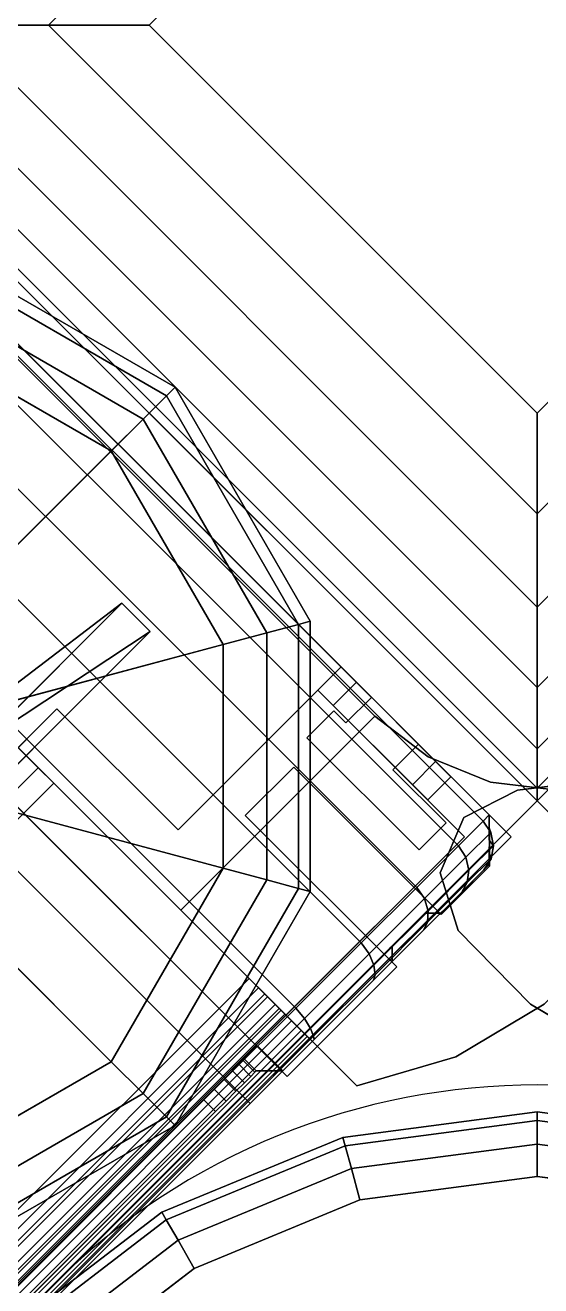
# Model space of a CAD drawing. Extents: x -170 to 1783, y -20 to 1205.
# Drawn here: x 205.506 to 206.445, y 372.356 to 374.654 of the extents above; entities that cross this region are included whole.
import ezdxf

# ---------------------------------------------------------------- set-up
doc = ezdxf.new("R2010")
doc.units = 0
doc.header["$LTSCALE"] = 96
doc.header["$MEASUREMENT"] = 0
for name, color, linetype in [('A-FURN-3-PANEL-GLIDE', 7, 'Continuous'), ('A-FURN-3-PANEL-GLIDE-HOUSING', 7, 'Continuous'), ('A-FURN-3-PANEL-RACE', 7, 'Continuous'), ('A-FURN-3-PANEL-SIDE1', 7, 'Continuous'), ('A-FURN-3-PANEL-TOPCAP', 7, 'Continuous'), ('A-FURN-3-PANEL-TRIM', 7, 'Continuous'), ('A-FURN-3-WKSF-TOP', 7, 'Continuous'), ('A-FURN-3-WKSF-TRIM', 7, 'Continuous'), ('A-FURN-P-PNLS', 7, 'Continuous'), ('A-FURN-P-PNLS-POWR', 7, 'Continuous'), ('A-FURN-P-WKSF', 7, 'Continuous'), ('MAIN_PANEL', 7, 'Continuous'), ('MAIN_PANEL_COMP', 7, 'Continuous'), ('MAIN_WKSURF', 7, 'Continuous'), ('SM', 7, 'Continuous')]:
    doc.layers.add(name, color=color, linetype=linetype)

# ---------------------------------------------------------------- blocks, each defined once
blk = doc.blocks.new('EC-EFN-456')
at = {"layer": 'A-FURN-3-PANEL-TRIM', "color": 60, "linetype": 'Continuous'}
for points, invisible_edges in [([(47.5649, 2.2249, 3.5747), (47.4, 2.1348, 3.5747), (47.935, 2.269, 3.5747), (47.7471, 2.2706, 3.5747)], 2), ([(47.5649, 2.2249, 4.2397), (47.7471, 2.2706, 4.2397), (47.935, 2.269, 4.2397), (47.4, 2.1348, 4.2397)], 4), ([(47.5649, 2.2249, 3.8013), (47.7471, 2.2706, 3.8013), (47.935, 2.269, 3.8013), (47.4, 2.1348, 3.8013)], 4), ([(47.5649, 2.2249, 4.013), (47.4, 2.1348, 4.013), (47.935, 2.269, 4.013), (47.7471, 2.2706, 4.013)], 2), ([(47.935, 2.269, 3.5747), (47.4, 2.1348, 3.5747), (48.0735, 2.1159, 3.5747), (48.0322, 2.2178, 3.5747)], 3), ([(47.935, 2.269, 4.2397), (48.0322, 2.2178, 4.2397), (48.0735, 2.1159, 4.2397), (47.4, 2.1348, 4.2397)], 12), ([(47.935, 2.269, 3.8013), (48.0322, 2.2178, 3.8013), (48.0735, 2.1159, 3.8013), (47.4, 2.1348, 3.8013)], 12), ([(47.935, 2.269, 4.013), (47.4, 2.1348, 4.013), (48.0735, 2.1159, 4.013), (48.0322, 2.2178, 4.013)], 3), ([(48.0735, 2.1159, 3.5747), (47.4, 2.1348, 3.5747), (47.9639, 1.9153, 3.5747), (48.0395, 2.0114, 3.5747)], 3), ([(48.0735, 2.1159, 4.2397), (48.0395, 2.0114, 4.2397), (47.9639, 1.9153, 4.2397), (47.4, 2.1348, 4.2397)], 12), ([(48.0735, 2.1159, 3.8013), (48.0395, 2.0114, 3.8013), (47.9639, 1.9153, 3.8013), (47.4, 2.1348, 3.8013)], 12), ([(48.0735, 2.1159, 4.013), (47.4, 2.1348, 4.013), (47.9639, 1.9153, 4.013), (48.0395, 2.0114, 4.013)], 3)]:
    blk.add_3dface(points, dxfattribs=dict(at, invisible_edges=invisible_edges))
for points in [[(47.5649, 2.2249, 4.013), (47.7471, 2.2706, 4.013), (47.7471, 2.2706, 4.2397), (47.5649, 2.2249, 4.2397)], [(47.5649, 2.2249, 3.5747), (47.7471, 2.2706, 3.5747), (47.7471, 2.2706, 3.8013), (47.5649, 2.2249, 3.8013)], [(47.7471, 2.2706, 4.013), (47.935, 2.269, 4.013), (47.935, 2.269, 4.2397), (47.7471, 2.2706, 4.2397)], [(47.7471, 2.2706, 3.5747), (47.935, 2.269, 3.5747), (47.935, 2.269, 3.8013), (47.7471, 2.2706, 3.8013)], [(47.935, 2.269, 4.013), (48.0322, 2.2178, 4.013), (48.0322, 2.2178, 4.2397), (47.935, 2.269, 4.2397)], [(47.935, 2.269, 3.5747), (48.0322, 2.2178, 3.5747), (48.0322, 2.2178, 3.8013), (47.935, 2.269, 3.8013)], [(48.0322, 2.2178, 4.013), (48.0735, 2.1159, 4.013), (48.0735, 2.1159, 4.2397), (48.0322, 2.2178, 4.2397)], [(48.0322, 2.2178, 3.5747), (48.0735, 2.1159, 3.5747), (48.0735, 2.1159, 3.8013), (48.0322, 2.2178, 3.8013)], [(48.0735, 2.1159, 4.013), (48.0395, 2.0114, 4.013), (48.0395, 2.0114, 4.2397), (48.0735, 2.1159, 4.2397)], [(48.0735, 2.1159, 3.5747), (48.0395, 2.0114, 3.5747), (48.0395, 2.0114, 3.8013), (48.0735, 2.1159, 3.8013)], [(48.0395, 2.0114, 4.013), (47.9639, 1.9153, 4.013), (47.9639, 1.9153, 4.2397), (48.0395, 2.0114, 4.2397)], [(48.0395, 2.0114, 3.5747), (47.9639, 1.9153, 3.5747), (47.9639, 1.9153, 3.8013), (48.0395, 2.0114, 3.8013)]]:
    blk.add_3dface(points, dxfattribs=at)
at = {"layer": 'A-FURN-P-PNLS', "color": 60, "linetype": 'Continuous'}
for p, q in [((0, 2), (48, 2)), ((48, 2), (48, 0))]:
    blk.add_line(p, q, dxfattribs=at)
at = {"layer": 'MAIN_PANEL', "color": 7, "linetype": 'Continuous'}
for p in [(48, 2), (48, 2, 55.663), (48, 2)]:
    blk.add_point(p, dxfattribs=at)
blk = doc.blocks.new('EC-EFP-456')
at = {"layer": 'A-FURN-3-PANEL-GLIDE', "color": 20, "linetype": 'Continuous'}
for points in [[(47.9202, 1.4649, 0.2464), (47.9392, 1.4759, 0.1642), (48.0667, 1, 0.1642), (48.0447, 1, 0.2464)], [(47.9392, 1.4759, 0.1642), (47.9202, 1.4649, 0.0821), (48.0447, 1, 0.0821), (48.0667, 1, 0.1642)], [(47.8681, 1.4348, 0.3065), (47.9202, 1.4649, 0.2464), (48.0447, 1, 0.2464), (47.9846, 1, 0.3065)], [(47.9202, 1.4649, 0.0821), (47.8681, 1.4348, 0.022), (47.9846, 1, 0.022), (48.0447, 1, 0.0821)], [(47.797, 1.3937, 0.3285), (47.8681, 1.4348, 0.3065), (47.9846, 1, 0.3065), (47.9025, 1, 0.3285)], [(47.8681, 1.4348, 0.022), (47.797, 1.3937), (47.9025, 1), (47.9846, 1, 0.022)], [(47.2904, 1.1013, 0.3285), (47.797, 1.3937, 0.3285), (47.9025, 1, 0.3285), (47.3175, 1, 0.3285)], [(47.3175, 1, 0.3285), (47.9025, 1, 0.3285), (47.797, 0.6063, 0.3285), (47.2904, 0.8988, 0.3285)], [(47.9025, 1, 0.3285), (47.9846, 1, 0.3065), (47.8681, 0.5652, 0.3065), (47.797, 0.6063, 0.3285)], [(47.9846, 1, 0.022), (47.9025, 1), (47.797, 0.6063), (47.8681, 0.5652, 0.022)], [(47.9846, 1, 0.3065), (48.0447, 1, 0.2464), (47.9202, 0.5351, 0.2464), (47.8681, 0.5652, 0.3065)], [(48.0447, 1, 0.0821), (47.9846, 1, 0.022), (47.8681, 0.5652, 0.022), (47.9202, 0.5351, 0.0821)], [(48.0447, 1, 0.2464), (48.0667, 1, 0.1642), (47.9392, 0.5241, 0.1642), (47.9202, 0.5351, 0.2464)], [(48.0667, 1, 0.1642), (48.0447, 1, 0.0821), (47.9202, 0.5351, 0.0821), (47.9392, 0.5241, 0.1642)], [(47.2904, 0.8988, 0.3285), (47.797, 0.6063, 0.3285), (47.5088, 0.318, 0.3285), (47.2163, 0.8246, 0.3285)], [(47.115, 0.7975, 0.3285), (47.115, 0.2125, 0.3285), (46.7213, 0.318, 0.3285), (47.0138, 0.8246, 0.3285)], [(47.2163, 0.8246, 0.3285), (47.5088, 0.318, 0.3285), (47.115, 0.2125, 0.3285), (47.115, 0.7975, 0.3285)], [(47.797, 0.6063, 0.3285), (47.8681, 0.5652, 0.3065), (47.5498, 0.2469, 0.3065), (47.5088, 0.318, 0.3285)], [(47.8681, 0.5652, 0.022), (47.797, 0.6063), (47.5088, 0.318), (47.5498, 0.2469, 0.022)], [(47.8681, 0.5652, 0.3065), (47.9202, 0.5351, 0.2464), (47.5799, 0.1948, 0.2464), (47.5498, 0.2469, 0.3065)], [(47.9202, 0.5351, 0.0821), (47.8681, 0.5652, 0.022), (47.5498, 0.2469, 0.022), (47.5799, 0.1948, 0.0821)], [(47.9202, 0.5351, 0.2464), (47.9392, 0.5241, 0.1642), (47.5909, 0.1758, 0.1642), (47.5799, 0.1948, 0.2464)], [(47.9392, 0.5241, 0.1642), (47.9202, 0.5351, 0.0821), (47.5799, 0.1948, 0.0821), (47.5909, 0.1758, 0.1642)], [(47.115, 0.2125, 0.3285), (47.115, 0.1304, 0.3065), (46.6802, 0.2469, 0.3065), (46.7213, 0.318, 0.3285)], [(47.115, 0.1304, 0.022), (47.115, 0.2125), (46.7213, 0.318), (46.6802, 0.2469, 0.022)], [(47.5088, 0.318, 0.3285), (47.5498, 0.2469, 0.3065), (47.115, 0.1304, 0.3065), (47.115, 0.2125, 0.3285)], [(47.5498, 0.2469, 0.022), (47.5088, 0.318), (47.115, 0.2125), (47.115, 0.1304, 0.022)], [(47.115, 0.1304, 0.3065), (47.115, 0.0703, 0.2464), (46.6501, 0.1948, 0.2464), (46.6802, 0.2469, 0.3065)], [(47.115, 0.0703, 0.0821), (47.115, 0.1304, 0.022), (46.6802, 0.2469, 0.022), (46.6501, 0.1948, 0.0821)], [(47.5498, 0.2469, 0.3065), (47.5799, 0.1948, 0.2464), (47.115, 0.0703, 0.2464), (47.115, 0.1304, 0.3065)], [(47.5799, 0.1948, 0.0821), (47.5498, 0.2469, 0.022), (47.115, 0.1304, 0.022), (47.115, 0.0703, 0.0821)], [(47.115, 0.0703, 0.2464), (47.115, 0.0483, 0.1642), (46.6391, 0.1758, 0.1642), (46.6501, 0.1948, 0.2464)], [(47.115, 0.0483, 0.1642), (47.115, 0.0703, 0.0821), (46.6501, 0.1948, 0.0821), (46.6391, 0.1758, 0.1642)], [(47.5799, 0.1948, 0.2464), (47.5909, 0.1758, 0.1642), (47.115, 0.0483, 0.1642), (47.115, 0.0703, 0.2464)], [(47.5909, 0.1758, 0.1642), (47.5799, 0.1948, 0.0821), (47.115, 0.0703, 0.0821), (47.115, 0.0483, 0.1642)]]:
    blk.add_3dface(points, dxfattribs=at)
at = {"layer": 'A-FURN-3-PANEL-GLIDE', "color": 20, "linetype": 'Continuous', "invisible_edges": 12}
for points in [[(47.115, 1), (47.9025, 1), (47.797, 1.3937)], [(47.115, 1), (46.7213, 0.318), (47.115, 0.2125)], [(47.115, 1), (47.115, 0.2125), (47.5088, 0.318)], [(47.115, 1), (47.5088, 0.318), (47.797, 0.6063)], [(47.115, 1), (47.797, 0.6063), (47.9025, 1)]]:
    blk.add_3dface(points, dxfattribs=at)
at = {"layer": 'A-FURN-3-PANEL-GLIDE-HOUSING', "color": 40, "linetype": 'Continuous'}
for points, invisible_edges in [([(47.4, 1.3117, 4.2397), (47.1152, 1.3117, 4.2397), (47.1152, 0.6857, 4.2397), (47.4, 0.6857, 4.2397)], 2), ([(47.72, 0.79, 3.5747), (47.72, 0.717, 3.5747), (47.115, 0.717, 3.5747), (47.115, 0.79, 3.5747)], 4), ([(47.3998, 0.717, 3.5747), (47.4, 0.6857, 3.5747), (47.1152, 0.6857, 3.5747), (47.115, 0.717, 3.5747)], 4)]:
    blk.add_3dface(points, dxfattribs=dict(at, invisible_edges=invisible_edges))
for points in [[(47.72, 0.79, 3.3867), (47.72, 0.79, 3.5747), (47.115, 0.79, 3.5747), (47.2635, 0.8515, 2.2447)], [(47.72, 0.717, 3.3867), (47.72, 0.79, 3.3867), (47.2635, 0.8515, 2.2447), (47.3151, 0.7999, 2.2447)], [(47.3151, 0.7999, 2.2447), (47.115, 0.717, 3.5747), (47.72, 0.717, 3.5747), (47.72, 0.717, 3.3867)], [(47.72, 0.79, 3.5747), (47.72, 0.79, 3.3867), (47.72, 0.717, 3.3867), (47.72, 0.717, 3.5747)], [(47.4, 0.6457, 4.1997), (47.4, 0.6857, 4.2397), (47.1152, 0.6857, 4.2397), (47.1152, 0.6457, 4.1997)], [(47.4, 0.6857, 3.5747), (47.4, 0.6457, 3.6147), (47.1152, 0.6457, 3.6147), (47.1152, 0.6857, 3.5747)], [(47.4, 0.6457, 3.6147), (47.4, 0.6457, 4.1997), (47.1152, 0.6457, 4.1997), (47.1152, 0.6457, 3.6147)]]:
    blk.add_3dface(points, dxfattribs=at)
at = {"layer": 'A-FURN-3-PANEL-RACE', "color": 40, "linetype": 'Continuous'}
for points, invisible_edges in [([(0.5, 0.7375, 0.4563), (2.098, 0.7375, 0.4563), (47.5, 0.4255, 0.4563), (0.5, 0.4255, 0.4563)], 6), ([(0.5, 0.7375, 0.3963), (0.5, 0.4255, 0.3963), (47.5, 0.4255, 0.3963), (2.098, 0.7375, 0.3963)], 6), ([(45.902, 0.7375, 0.4563), (47.5, 0.7375, 0.4563), (47.5, 0.4255, 0.4563), (2.098, 0.7375, 0.4563)], 12), ([(45.902, 0.7375, 0.3963), (2.098, 0.7375, 0.3963), (47.5, 0.4255, 0.3963), (47.5, 0.7375, 0.3963)], 3), ([(0.5, 0.4255, 0.3963), (0.08, 0.4255, 0.3963), (0.08, -0.0125, 0.3963), (47.92, -0.0125, 0.3963)], 8), ([(0.5, 0.4255, 0.4563), (47.86, 0.0475, 0.4563), (0.14, 0.0475, 0.4563), (0.14, 0.4255, 0.4563)], 1), ([(47.5, 0.4255, 0.3963), (0.5, 0.4255, 0.3963), (47.92, -0.0125, 0.3963), (47.92, 0.4255, 0.3963)], 3), ([(47.5, 0.4255, 0.4563), (47.86, 0.4255, 0.4563), (47.86, 0.0475, 0.4563), (0.5, 0.4255, 0.4563)], 12), ([(47.5, 0.4255, 0.3963), (47.92, 0.4255, 0.3963), (47.86, 0.4255, 0.4563), (47.5, 0.4255, 0.4563)], 2), ([(47.92, 0.4255, 0.3963), (47.92, 0.4255, 1.7894), (47.86, 0.4255, 1.7894), (47.86, 0.4255, 0.4563)], 8), ([(47.86, 0.4255, 1.7894), (47.86, 0.386, 1.7894), (47.86, 0.1819, 1.4986), (47.86, 0.4255, 0.4563)], 4), ([(47.86, 0.4255, 0.4563), (47.86, 0.1819, 1.4986), (47.86, 0.1425, 1.4986), (47.86, 0.0475, 0.4563)], 5), ([(47.86, 0.1425, 3.1951), (47.86, 0.4255, 3.245), (47.86, 0.4255, 3.515), (47.86, 0.0475, 3.515)], 8), ([(47.86, 0.4255, 3.515), (47.92, 0.4255, 3.515), (47.92, -0.0125, 3.515), (47.86, 0.0475, 3.515)], 4), ([(47.92, 0.386, 1.7894), (47.92, 0.4255, 1.7894), (47.92, 0.4255, 0.3963), (47.92, 0.1819, 1.4986)], 4), ([(47.92, 0.1819, 1.4986), (47.92, 0.4255, 0.3963), (47.92, -0.0125, 0.3963), (47.92, 0.1425, 1.4986)], 5), ([(47.92, 0.4255, 3.245), (47.92, 0.1425, 3.1951), (47.92, -0.0125, 3.515), (47.92, 0.4255, 3.515)], 2), ([(47.4, 0.1425, 4.1797), (47.4, 0.1179, 4.1764), (47.4, 0.1024, 4.2344), (47.4, 0.1425, 4.2397)], 2), ([(47.86, 0.0475, 0.4563), (47.86, 0.1425, 1.4986), (47.86, 0.1425, 3.1951), (47.86, 0.0475, 3.515)], 5), ([(47.92, 0.1425, 3.1951), (47.92, 0.1425, 1.4986), (47.92, -0.0125, 0.3963), (47.92, -0.0125, 3.515)], 10), ([(47.4, 0.1179, 4.1764), (47.4, 0.095, 4.1669), (47.4, 0.065, 4.2189), (47.4, 0.1024, 4.2344)], 10), ([(47.4, 0.095, 4.1669), (47.4, 0.0753, 4.1519), (47.4, 0.0329, 4.1943), (47.4, 0.065, 4.2189)], 10), ([(47.4, 0.0753, 4.1519), (47.4, 0.0602, 4.1322), (47.4, 0.0082, 4.1622), (47.4, 0.0329, 4.1943)], 10), ([(0.14, 0.0475, 0.4563), (47.86, 0.0475, 0.4563), (47.86, 0.0475, 3.515), (0.14, 0.0475, 3.515)], 4), ([(0.6, 0.0475, 3.515), (47.4, 0.0475, 3.515), (47.4, 0.0475, 4.0847), (0.6, 0.0475, 4.0847)], 1), ([(47.4, 0.0602, 4.1322), (47.4, 0.0507, 4.1093), (47.4, -0.0072, 4.1248), (47.4, 0.0082, 4.1622)], 10), ([(47.4, 0.0507, 4.1093), (47.4, 0.0475, 4.0847), (47.4, -0.0125, 4.0847), (47.4, -0.0072, 4.1248)], 10), ([(47.4, 0.0475, 3.515), (47.4, -0.0125, 3.515), (47.4, -0.0125, 4.0847), (47.4, 0.0475, 4.0847)], 4), ([(47.86, 0.0475, 3.515), (47.92, -0.0125, 3.515), (47.4, -0.0125, 3.515), (47.4, 0.0475, 3.515)], 1), ([(47.92, -0.0125, 3.515), (47.92, -0.0125, 0.3963), (0.08, -0.0125, 0.3963), (0.08, -0.0125, 3.515)], 8), ([(47.4, -0.0125, 4.0847), (47.4, -0.0125, 3.515), (0.6, -0.0125, 3.515), (0.6, -0.0125, 4.0847)], 2)]:
    blk.add_3dface(points, dxfattribs=dict(at, invisible_edges=invisible_edges))
for points in [[(47.5, 0.7375, 0.4563), (45.902, 0.7375, 0.4563), (45.902, 0.7375, 0.3963), (47.5, 0.7375, 0.3963)], [(47.5, 0.7375, 0.3963), (47.5, 0.4255, 0.3963), (47.5, 0.4255, 0.4563), (47.5, 0.7375, 0.4563)], [(47.86, 0.4255, 3.245), (47.92, 0.4255, 3.245), (47.92, 0.4255, 3.515), (47.86, 0.4255, 3.515)], [(47.92, 0.4255, 1.7894), (47.92, 0.386, 1.7894), (47.86, 0.386, 1.7894), (47.86, 0.4255, 1.7894)], [(47.86, 0.1425, 3.1951), (47.92, 0.1425, 3.1951), (47.92, 0.4255, 3.245), (47.86, 0.4255, 3.245)], [(47.92, 0.386, 1.7894), (47.92, 0.1819, 1.4986), (47.86, 0.1819, 1.4986), (47.86, 0.386, 1.7894)], [(47.92, 0.1819, 1.4986), (47.92, 0.1425, 1.4986), (47.86, 0.1425, 1.4986), (47.86, 0.1819, 1.4986)], [(47.4, 0.1425, 4.1797), (47.4, 0.1425, 4.2397), (0.6, 0.1425, 4.2397), (0.6, 0.1425, 4.1797)], [(47.4, 0.1425, 4.2397), (47.4, 0.1024, 4.2344), (0.6, 0.1024, 4.2344), (0.6, 0.1425, 4.2397)], [(0.6, 0.1425, 4.1797), (0.6, 0.1179, 4.1764), (47.4, 0.1179, 4.1764), (47.4, 0.1425, 4.1797)], [(47.86, 0.1425, 1.4986), (47.92, 0.1425, 1.4986), (47.92, 0.1425, 3.1951), (47.86, 0.1425, 3.1951)], [(0.6, 0.1179, 4.1764), (0.6, 0.095, 4.1669), (47.4, 0.095, 4.1669), (47.4, 0.1179, 4.1764)], [(47.4, 0.1024, 4.2344), (47.4, 0.065, 4.2189), (0.6, 0.065, 4.2189), (0.6, 0.1024, 4.2344)], [(0.6, 0.095, 4.1669), (0.6, 0.0753, 4.1519), (47.4, 0.0753, 4.1519), (47.4, 0.095, 4.1669)], [(0.6, 0.0753, 4.1519), (0.6, 0.0602, 4.1322), (47.4, 0.0602, 4.1322), (47.4, 0.0753, 4.1519)], [(47.4, 0.065, 4.2189), (47.4, 0.0329, 4.1943), (0.6, 0.0329, 4.1943), (0.6, 0.065, 4.2189)], [(0.6, 0.0602, 4.1322), (0.6, 0.0507, 4.1093), (47.4, 0.0507, 4.1093), (47.4, 0.0602, 4.1322)], [(0.6, 0.0507, 4.1093), (0.6, 0.0475, 4.0847), (47.4, 0.0475, 4.0847), (47.4, 0.0507, 4.1093)], [(47.4, 0.0329, 4.1943), (47.4, 0.0082, 4.1622), (0.6, 0.0082, 4.1622), (0.6, 0.0329, 4.1943)], [(47.4, 0.0082, 4.1622), (47.4, -0.0072, 4.1248), (0.6, -0.0072, 4.1248), (0.6, 0.0082, 4.1622)], [(47.4, -0.0072, 4.1248), (47.4, -0.0125, 4.0847), (0.6, -0.0125, 4.0847), (0.6, -0.0072, 4.1248)]]:
    blk.add_3dface(points, dxfattribs=at)
at = {"layer": 'A-FURN-3-PANEL-SIDE1', "color": 7, "linetype": 'Continuous'}
for points in [[(47.3224, 1.955, 55.7401), (47.3228, 0.045, 55.7401), (0.6776, 0.045, 55.7401), (0.6776, 1.955, 55.7401)], [(47.3224, 0.045, 4.2397), (47.3224, 1.955, 4.2397), (0.6776, 1.955, 4.2397), (0.6776, 0.045, 4.2397)], [(47.3228, 0.045, 55.7401), (47.3224, 1.955, 55.7401), (47.3224, 1.955, 4.2397), (47.3224, 0.045, 4.2397)], [(47.3228, 0.045, 55.7401), (47.3224, 0.045, 4.2397), (0.6776, 0.045, 4.2397), (0.6776, 0.045, 55.7401)]]:
    blk.add_3dface(points, dxfattribs=at)
at = {"layer": 'A-FURN-3-PANEL-TOPCAP', "color": 60, "linetype": 'Continuous'}
for points, invisible_edges in [([(47.324, 2.02, 55.635), (47.324, -0.02, 55.635), (47.606, -0.02, 55.635), (47.606, 2.02, 55.635)], 5), ([(47.606, 2.02, 55.635), (47.606, -0.02, 55.635), (47.6259, 0, 55.635), (47.6259, 2, 55.635)], 5), ([(47.711, 0, 55.635), (47.711, 2, 55.635), (47.6259, 2, 55.635), (47.6259, 0, 55.635)], 5), ([(47.711, 2, 55.635), (47.711, 0, 55.635), (47.731, -0.02, 55.635), (47.731, 2.02, 55.635)], 5), ([(47.856, -0.02, 55.635), (47.856, 2.02, 55.635), (47.731, 2.02, 55.635), (47.731, -0.02, 55.635)], 5), ([(47.8715, 2.0047, 55.635), (47.856, 2.02, 55.635), (47.856, -0.02, 55.635), (47.8715, -0.0047, 55.635)], 10), ([(47.8715, -0.0047, 55.635), (47.8871, 0.0106, 55.635), (47.8871, 1.9894, 55.635), (47.8715, 2.0047, 55.635)], 10), ([(47.9035, 1.9727, 55.635), (47.8871, 1.9894, 55.635), (47.8871, 0.0106, 55.635), (47.9035, 0.0273, 55.635)], 10), ([(47.9035, 0.0273, 55.635), (47.92, 0.044, 55.635), (47.92, 1.956, 55.635), (47.9035, 1.9727, 55.635)], 8), ([(0.815, 0.045, 55.7401), (0.815, -0.02, 55.7741), (47.185, 0.014, 55.7401), (47.185, 0.045, 55.7401)], 1), ([(47.185, -0.02, 55.7741), (47.185, 0.014, 55.7401), (0.815, 0.014, 55.7401), (0.815, -0.02, 55.7741)], 5), ([(47.185, -0.02, 55.7741), (47.221, -0.02, 55.7693), (47.2122, 0.014, 55.7365), (47.185, 0.014, 55.7401)], 10), ([(47.221, -0.02, 55.7693), (47.2545, -0.02, 55.7554), (47.2375, 0.014, 55.726), (47.2122, 0.014, 55.7365)], 10), ([(47.2545, -0.02, 55.7554), (47.2833, -0.02, 55.7333), (47.2593, 0.014, 55.7093), (47.2375, 0.014, 55.726)], 10), ([(47.2833, -0.02, 55.7333), (47.3054, -0.02, 55.7045), (47.276, 0.014, 55.6875), (47.2593, 0.014, 55.7093)], 10), ([(47.3054, -0.02, 55.7045), (47.3193, -0.02, 55.671), (47.2864, 0.014, 55.6622), (47.276, 0.014, 55.6875)], 10), ([(47.3193, -0.02, 55.671), (47.324, -0.02, 55.635), (47.29, 0.014, 55.635), (47.2864, 0.014, 55.6622)], 8), ([(0.76, -0.02, 56.161), (47.24, -0.02, 56.161), (47.24, 0, 56.141), (0.76, 0, 56.141)], 10), ([(47.24, 0, 56.056), (0.76, 0, 56.056), (0.76, 0, 56.141), (47.24, 0, 56.141)], 10), ([(0.76, 0, 56.056), (47.24, 0, 56.056), (47.24, -0.02, 56.036), (0.76, -0.02, 56.036)], 10), ([(0.76, -0.02, 56.161), (0.76, -0.02, 56.286), (47.24, -0.02, 56.286), (47.24, -0.02, 56.161)], 5), ([(47.185, -0.02, 55.7741), (0.815, -0.02, 55.7741), (0.76, -0.02, 56.036), (47.24, -0.02, 56.036)], 10), ([(47.185, -0.02, 55.7741), (47.24, -0.02, 56.036), (47.3404, -0.02, 56.0218), (47.221, -0.02, 55.7693)], 5), ([(47.4331, -0.02, 55.9807), (47.2545, -0.02, 55.7554), (47.221, -0.02, 55.7693), (47.3404, -0.02, 56.0218)], 5), ([(47.3727, -0.02, 56.1426), (47.3676, 0, 56.1232), (47.24, 0, 56.141), (47.24, -0.02, 56.161)], 5), ([(47.3676, 0, 56.1232), (47.3456, 0, 56.0411), (47.24, 0, 56.056), (47.24, 0, 56.141)], 5), ([(47.3456, 0, 56.0411), (47.3404, -0.02, 56.0218), (47.24, -0.02, 56.036), (47.24, 0, 56.056)], 5), ([(47.4051, -0.02, 56.2633), (47.3727, -0.02, 56.1426), (47.24, -0.02, 56.161), (47.24, -0.02, 56.286)], 5), ([(47.2545, -0.02, 55.7554), (47.4331, -0.02, 55.9807), (47.5111, -0.02, 55.9159), (47.2833, -0.02, 55.7333)], 5), ([(47.5685, -0.02, 55.8323), (47.3054, -0.02, 55.7045), (47.2833, -0.02, 55.7333), (47.5111, -0.02, 55.9159)], 5), ([(47.3054, -0.02, 55.7045), (47.5685, -0.02, 55.8323), (47.601, -0.02, 55.7363), (47.3193, -0.02, 55.671)], 5), ([(47.3193, -0.02, 55.671), (47.601, -0.02, 55.7363), (47.606, -0.02, 55.635), (47.324, -0.02, 55.635)], 1), ([(47.4431, 0, 55.9981), (47.4331, -0.02, 55.9807), (47.3404, -0.02, 56.0218), (47.3456, 0, 56.0411)], 5), ([(47.4856, 0, 56.0717), (47.4431, 0, 55.9981), (47.3456, 0, 56.0411), (47.3676, 0, 56.1232)], 5), ([(47.4956, -0.02, 56.0891), (47.4856, 0, 56.0717), (47.3676, 0, 56.1232), (47.3727, -0.02, 56.1426)], 5), ([(47.5581, -0.02, 56.1974), (47.4956, -0.02, 56.0891), (47.3727, -0.02, 56.1426), (47.4051, -0.02, 56.2633)], 5), ([(47.5252, 0, 55.9301), (47.5111, -0.02, 55.9159), (47.4331, -0.02, 55.9807), (47.4431, 0, 55.9981)], 5), ([(47.5854, 0, 55.9903), (47.5252, 0, 55.9301), (47.4431, 0, 55.9981), (47.4856, 0, 56.0717)], 5), ([(47.5995, -0.02, 56.0044), (47.5854, 0, 55.9903), (47.4856, 0, 56.0717), (47.4956, -0.02, 56.0891)], 5), ([(47.6879, -0.02, 56.0929), (47.5995, -0.02, 56.0044), (47.4956, -0.02, 56.0891), (47.5581, -0.02, 56.1974)], 5), ([(47.5858, 0, 55.8424), (47.5685, -0.02, 55.8323), (47.5111, -0.02, 55.9159), (47.5252, 0, 55.9301)], 5), ([(47.6595, 0, 55.8849), (47.5858, 0, 55.8424), (47.5252, 0, 55.9301), (47.5854, 0, 55.9903)], 5), ([(47.6202, 0, 55.7415), (47.601, -0.02, 55.7363), (47.5685, -0.02, 55.8323), (47.5858, 0, 55.8424)], 5), ([(47.6768, -0.02, 55.8949), (47.6595, 0, 55.8849), (47.5854, 0, 55.9903), (47.5995, -0.02, 56.0044)], 5), ([(47.7024, 0, 55.7635), (47.6202, 0, 55.7415), (47.5858, 0, 55.8424), (47.6595, 0, 55.8849)], 5), ([(47.7851, -0.02, 55.9575), (47.6768, -0.02, 55.8949), (47.5995, -0.02, 56.0044), (47.6879, -0.02, 56.0929)], 5), ([(47.6259, 0, 55.635), (47.606, -0.02, 55.635), (47.601, -0.02, 55.7363), (47.6202, 0, 55.7415)], 4), ([(47.711, 0, 55.635), (47.6259, 0, 55.635), (47.6202, 0, 55.7415), (47.7024, 0, 55.7635)], 4), ([(47.7217, -0.02, 55.7687), (47.7024, 0, 55.7635), (47.6595, 0, 55.8849), (47.6768, -0.02, 55.8949)], 5), ([(47.8425, -0.02, 55.8011), (47.7217, -0.02, 55.7687), (47.6768, -0.02, 55.8949), (47.7851, -0.02, 55.9575)], 5), ([(47.731, -0.02, 55.635), (47.711, 0, 55.635), (47.7024, 0, 55.7635), (47.7217, -0.02, 55.7687)], 4), ([(47.856, -0.02, 55.635), (47.731, -0.02, 55.635), (47.7217, -0.02, 55.7687), (47.8425, -0.02, 55.8011)], 4)]:
    blk.add_3dface(points, dxfattribs=dict(at, invisible_edges=invisible_edges))
for points in [[(0.76, 0.044, 56.35), (0.76, 1.956, 56.35), (47.24, 1.956, 56.35), (47.24, 0.044, 56.35)], [(47.4216, 0.044, 56.3252), (47.24, 0.044, 56.35), (47.24, 1.956, 56.35), (47.4216, 1.956, 56.3252)], [(47.5901, 0.044, 56.2528), (47.4216, 0.044, 56.3252), (47.4216, 1.956, 56.3252), (47.5901, 1.956, 56.2528)], [(47.7332, 0.044, 56.1382), (47.5901, 0.044, 56.2528), (47.5901, 1.956, 56.2528), (47.7332, 1.956, 56.1382)], [(47.8405, 0.044, 55.9895), (47.7332, 0.044, 56.1382), (47.7332, 1.956, 56.1382), (47.8405, 1.956, 55.9895)], [(47.9043, 0.044, 55.8177), (47.8405, 0.044, 55.9895), (47.8405, 1.956, 55.9895), (47.9043, 1.956, 55.8177)], [(47.92, 0.044, 55.635), (47.9043, 0.044, 55.8177), (47.9043, 1.956, 55.8177), (47.92, 1.956, 55.635)], [(0.76, 0.0195, 56.3451), (0.76, 0.044, 56.35), (47.24, 0.044, 56.35), (47.24, 0.0195, 56.3451)], [(47.185, 0.045, 55.7401), (47.185, 0.014, 55.7401), (47.2122, 0.014, 55.7365), (47.2122, 0.045, 55.7365)], [(47.2122, 0.045, 55.7365), (47.2122, 0.014, 55.7365), (47.2375, 0.014, 55.726), (47.2375, 0.045, 55.726)], [(47.2375, 0.045, 55.726), (47.2375, 0.014, 55.726), (47.2593, 0.014, 55.7093), (47.2593, 0.045, 55.7093)], [(47.4216, 0.044, 56.3252), (47.4194, 0.0195, 56.3203), (47.24, 0.0195, 56.3451), (47.24, 0.044, 56.35)], [(47.2593, 0.045, 55.7093), (47.2593, 0.014, 55.7093), (47.276, 0.014, 55.6875), (47.276, 0.045, 55.6875)], [(47.276, 0.045, 55.6875), (47.276, 0.014, 55.6875), (47.2864, 0.014, 55.6622), (47.2864, 0.045, 55.6622)], [(47.2864, 0.045, 55.6622), (47.2864, 0.014, 55.6622), (47.29, 0.014, 55.635), (47.29, 0.045, 55.635)], [(47.29, 0.014, 55.635), (47.324, -0.02, 55.635), (47.324, 0.045, 55.635), (47.29, 0.045, 55.635)], [(47.5901, 0.044, 56.2528), (47.5864, 0.0195, 56.248), (47.4194, 0.0195, 56.3203), (47.4216, 0.044, 56.3252)], [(47.7332, 0.044, 56.1382), (47.7287, 0.0195, 56.1337), (47.5864, 0.0195, 56.248), (47.5901, 0.044, 56.2528)], [(47.8405, 0.044, 55.9895), (47.8356, 0.0195, 55.9859), (47.7287, 0.0195, 56.1337), (47.7332, 0.044, 56.1382)], [(47.9043, 0.044, 55.8177), (47.8994, 0.0195, 55.8155), (47.8356, 0.0195, 55.9859), (47.8405, 0.044, 55.9895)], [(47.9035, 0.0273, 55.635), (47.8871, 0.0106, 55.635), (47.8857, -0.0013, 55.8104), (47.8994, 0.0195, 55.8155)], [(47.92, 0.044, 55.635), (47.9035, 0.0273, 55.635), (47.8994, 0.0195, 55.8155), (47.9043, 0.044, 55.8177)], [(0.76, -0.0013, 56.3313), (0.76, 0.0195, 56.3451), (47.24, 0.0195, 56.3451), (47.24, -0.0013, 56.3313)], [(47.4194, 0.0195, 56.3203), (47.4143, -0.0013, 56.3065), (47.24, -0.0013, 56.3313), (47.24, 0.0195, 56.3451)], [(47.5864, 0.0195, 56.248), (47.5775, -0.0013, 56.2349), (47.4143, -0.0013, 56.3065), (47.4194, 0.0195, 56.3203)], [(47.7287, 0.0195, 56.1337), (47.7172, -0.0013, 56.1222), (47.5775, -0.0013, 56.2349), (47.5864, 0.0195, 56.248)], [(47.8356, 0.0195, 55.9859), (47.8226, -0.0013, 55.977), (47.7172, -0.0013, 56.1222), (47.7287, 0.0195, 56.1337)], [(47.8994, 0.0195, 55.8155), (47.8857, -0.0013, 55.8104), (47.8226, -0.0013, 55.977), (47.8356, 0.0195, 55.9859)], [(47.8871, 0.0106, 55.635), (47.8715, -0.0047, 55.635), (47.8656, -0.0151, 55.8048), (47.8857, -0.0013, 55.8104)], [(0.76, -0.0151, 56.3105), (0.76, -0.0013, 56.3313), (47.24, -0.0013, 56.3313), (47.24, -0.0151, 56.3105)], [(0.76, -0.02, 56.286), (0.76, -0.0151, 56.3105), (47.24, -0.0151, 56.3105), (47.24, -0.02, 56.286)], [(47.4143, -0.0013, 56.3065), (47.4087, -0.0151, 56.2864), (47.24, -0.0151, 56.3105), (47.24, -0.0013, 56.3313)], [(47.4087, -0.0151, 56.2864), (47.4051, -0.02, 56.2633), (47.24, -0.02, 56.286), (47.24, -0.0151, 56.3105)], [(47.5669, -0.0151, 56.2168), (47.5581, -0.02, 56.1974), (47.4051, -0.02, 56.2633), (47.4087, -0.0151, 56.2864)], [(47.5775, -0.0013, 56.2349), (47.5669, -0.0151, 56.2168), (47.4087, -0.0151, 56.2864), (47.4143, -0.0013, 56.3065)], [(47.7022, -0.0151, 56.1072), (47.6879, -0.02, 56.0929), (47.5581, -0.02, 56.1974), (47.5669, -0.0151, 56.2168)], [(47.7172, -0.0013, 56.1222), (47.7022, -0.0151, 56.1072), (47.5669, -0.0151, 56.2168), (47.5775, -0.0013, 56.2349)], [(47.8045, -0.0151, 55.9663), (47.7851, -0.02, 55.9575), (47.6879, -0.02, 56.0929), (47.7022, -0.0151, 56.1072)], [(47.8226, -0.0013, 55.977), (47.8045, -0.0151, 55.9663), (47.7022, -0.0151, 56.1072), (47.7172, -0.0013, 56.1222)], [(47.8656, -0.0151, 55.8048), (47.8425, -0.02, 55.8011), (47.7851, -0.02, 55.9575), (47.8045, -0.0151, 55.9663)], [(47.8857, -0.0013, 55.8104), (47.8656, -0.0151, 55.8048), (47.8045, -0.0151, 55.9663), (47.8226, -0.0013, 55.977)], [(47.8715, -0.0047, 55.635), (47.856, -0.02, 55.635), (47.8425, -0.02, 55.8011), (47.8656, -0.0151, 55.8048)]]:
    blk.add_3dface(points, dxfattribs=at)
at = {"layer": 'A-FURN-3-PANEL-TRIM', "color": 60, "linetype": 'Continuous'}
for points in [[(47.4, 0.3185, 3.5747), (47.4, 2.1348, 3.5747), (47.4, 2.1348, 4.2397), (47.4, 0.3185, 4.2397)], [(47.9, 1.6815, 4.2397), (47.9, 1.6815, 3.5747), (47.9, 0.3185, 3.5747), (47.9, 0.3185, 4.2397)], [(47.9198, 1.6527, 55.635), (47.9198, 1.6527, 4.2397), (47.9198, 0.3473, 4.2397), (47.9198, 0.3473, 55.635)], [(47.8543, 0.3782, 4.2397), (47.7845, 0.3782, 4.2397), (47.7845, 0.3782, 55.635), (47.8543, 0.3782, 55.635)], [(47.7845, 0.3782, 55.635), (47.7845, 0.3782, 4.2397), (47.7845, 0.0891, 4.2397), (47.7845, 0.0891, 55.635)], [(47.8543, 0.3473, 55.635), (47.8543, 0.3473, 4.2397), (47.8543, 0.3782, 4.2397), (47.8543, 0.3782, 55.635)], [(47.7299, 0.3574, 4.2397), (47.605, 0.3574, 4.2397), (47.605, 0.3574, 55.635), (47.7299, 0.3574, 55.635)], [(47.605, 0.3574, 55.635), (47.605, 0.3574, 4.2397), (47.605, -0.0328, 4.2397), (47.605, -0.0328, 55.635)], [(47.7299, -0.0228, 55.635), (47.7299, -0.0228, 4.2397), (47.7299, 0.3574, 4.2397), (47.7299, 0.3574, 55.635)], [(47.9198, 0.3473, 4.2397), (47.8543, 0.3473, 4.2397), (47.8543, 0.3473, 55.635), (47.9198, 0.3473, 55.635)], [(47.9, 0.3185, 4.2397), (47.9, 0.3185, 4.013), (47.4, 0.3185, 4.013), (47.4, 0.3185, 4.2397)], [(47.4, -0.1348, 3.8013), (47.4, 0.3185, 3.8013), (47.4, 0.3185, 4.013), (47.4, -0.1348, 4.013)], [(47.4, 0.3185, 3.8013), (47.9, 0.3185, 3.8013), (47.9, 0.3185, 3.5747), (47.4, 0.3185, 3.5747)], [(47.9, 0.3185, 3.8013), (47.9163, 0.1973, 3.8013), (47.9163, 0.1973, 4.013), (47.9, 0.3185, 4.013)], [(47.8543, 0.2263, 4.2397), (47.9198, 0.2263, 4.2397), (47.9198, 0.2263, 55.635), (47.8543, 0.2263, 55.635)], [(47.8543, 0.0891, 55.635), (47.8543, 0.0891, 4.2397), (47.8543, 0.2263, 4.2397), (47.8543, 0.2263, 55.635)], [(47.9198, 0.2263, 55.635), (47.9198, 0.2263, 4.2397), (47.9198, 0.044, 4.2397), (47.92, 0.044, 55.635)], [(47.9163, 0.1973, 3.8013), (47.9639, 0.0847, 3.8013), (47.9639, 0.0847, 4.013), (47.9163, 0.1973, 4.013)], [(47.7845, 0.0891, 4.2397), (47.8543, 0.0891, 4.2397), (47.8543, 0.0891, 55.635), (47.7845, 0.0891, 55.635)], [(47.9639, 0.0847, 3.8013), (48.0395, -0.0114, 3.8013), (48.0395, -0.0114, 4.013), (47.9639, 0.0847, 4.013)], [(47.3224, -0.0328, 4.2397), (47.3224, 0.045, 4.2397), (47.3224, 0.045, 55.635), (47.3224, -0.0328, 55.635)], [(47.8543, -0.0228, 4.2397), (47.8543, -0.0228, 55.635), (47.92, 0.044, 55.635), (47.9198, 0.044, 4.2397)], [(47.8543, -0.0228, 4.2397), (47.7299, -0.0228, 4.2397), (47.7299, -0.0228, 55.635), (47.8543, -0.0228, 55.635)], [(47.605, -0.0328, 4.2397), (47.3224, -0.0328, 4.2397), (47.3224, -0.0328, 55.635), (47.605, -0.0328, 55.635)], [(47.5649, -0.2249, 3.8013), (47.4, -0.1348, 3.8013), (47.4, -0.1348, 4.013), (47.5649, -0.2249, 4.013)], [(47.7471, -0.2706, 3.8013), (47.5649, -0.2249, 3.8013), (47.5649, -0.2249, 4.013), (47.7471, -0.2706, 4.013)]]:
    blk.add_3dface(points, dxfattribs=at)
for points, invisible_edges in [([(47.4, 2.1348, 3.5747), (47.4, 0.3185, 3.5747), (47.9, 0.3185, 3.5747), (47.9, 1.6815, 3.5747)], 10), ([(47.4, 2.1348, 4.2397), (47.9, 1.6815, 4.2397), (47.9, 0.3185, 4.2397), (47.4, 0.3185, 4.2397)], 5), ([(47.605, -0.0328, 55.635), (47.3224, -0.0328, 55.635), (47.3224, 2.0328, 55.635), (47.605, 2.0328, 55.635)], 8), ([(47.7299, 0.3574, 55.635), (47.605, 0.3574, 55.635), (47.605, 1.6426, 55.635), (47.7299, 1.6426, 55.635)], 10), ([(47.8543, 1.6527, 55.635), (47.9198, 1.6527, 55.635), (47.9198, 0.3473, 55.635), (47.8543, 0.3473, 55.635)], 8), ([(47.8543, 0.3782, 55.635), (47.7845, 0.3782, 55.635), (47.7845, 1.6218, 55.635), (47.8543, 1.6218, 55.635)], 10), ([(47.9, 0.3185, 3.8013), (47.4, -0.1348, 3.8013), (47.9639, 0.0847, 3.8013), (47.9163, 0.1973, 3.8013)], 3), ([(47.9, 0.3185, 4.013), (47.9163, 0.1973, 4.013), (47.9639, 0.0847, 4.013), (47.4, -0.1348, 4.013)], 12), ([(47.9, 0.3185, 3.8013), (47.4, 0.3185, 3.8013), (47.4, -0.1348, 3.8013)], 12), ([(47.4, -0.1348, 4.013), (47.4, 0.3185, 4.013), (47.9, 0.3185, 4.013)], 12), ([(47.9198, 0.2263, 55.635), (47.92, 0.044, 55.635), (47.8543, -0.0228, 55.635), (47.8543, 0.2263, 55.635)], 4), ([(47.9639, 0.0847, 3.8013), (47.4, -0.1348, 3.8013), (48.0735, -0.1159, 3.8013), (48.0395, -0.0114, 3.8013)], 3), ([(47.9639, 0.0847, 4.013), (48.0395, -0.0114, 4.013), (48.0735, -0.1159, 4.013), (47.4, -0.1348, 4.013)], 12), ([(47.7845, 0.0891, 55.635), (47.8543, 0.0891, 55.635), (47.8543, -0.0228, 55.635), (47.7299, -0.0228, 55.635)], 10), ([(48.0735, -0.1159, 3.8013), (47.4, -0.1348, 3.8013), (47.935, -0.269, 3.8013), (48.0322, -0.2178, 3.8013)], 3), ([(48.0735, -0.1159, 4.013), (48.0322, -0.2178, 4.013), (47.935, -0.269, 4.013), (47.4, -0.1348, 4.013)], 12), ([(47.935, -0.269, 3.8013), (47.4, -0.1348, 3.8013), (47.5649, -0.2249, 3.8013), (47.7471, -0.2706, 3.8013)], 1), ([(47.935, -0.269, 4.013), (47.7471, -0.2706, 4.013), (47.5649, -0.2249, 4.013), (47.4, -0.1348, 4.013)], 8)]:
    blk.add_3dface(points, dxfattribs=dict(at, invisible_edges=invisible_edges))
at = {"layer": 'A-FURN-P-PNLS', "color": 60, "linetype": 'Continuous'}
for p, q in [((48, 2), (48, 0)), ((48, 0), (0, 0))]:
    blk.add_line(p, q, dxfattribs=at)
at = {"layer": 'A-FURN-P-PNLS-POWR', "color": 1, "linetype": 'Continuous'}
blk.add_line((48, 1), (26, 1), dxfattribs=at)
at = {"layer": 'MAIN_PANEL', "color": 7, "linetype": 'Continuous'}
for p in [(48, 0), (48, 0, 55.663), (48, 0)]:
    blk.add_point(p, dxfattribs=at)
blk = doc.blocks.new('EC-WYC-46-2424-T')
at = {"layer": 'A-FURN-3-WKSF-TOP', "color": 60, "linetype": 'Continuous'}
for points, invisible_edges in [([(21.0901, -26.9099, 27.75), (47.257, -0.2855, 27.75), (46.9555, -0.1606, 27.75), (46.632, -0.118, 27.75)], 9), ([(21.0901, -26.9099, 29), (46.632, -0.118, 29), (46.9555, -0.1606, 29), (47.257, -0.2855, 29)], 9), ([(47.257, -0.2855, 27.75), (21.0901, -26.9099, 27.75), (47.7145, -0.743, 27.75), (47.5159, -0.4841, 27.75)], 3), ([(47.257, -0.2855, 29), (47.5159, -0.4841, 29), (47.7145, -0.743, 29), (21.0901, -26.9099, 29)], 12), ([(21.0901, -26.9099, 27.75), (47.882, -1.368, 27.75), (47.8394, -1.0445, 27.75), (47.7145, -0.743, 27.75)], 9), ([(21.0901, -26.9099, 29), (47.7145, -0.743, 29), (47.8394, -1.0445, 29), (47.882, -1.368, 29)], 9)]:
    blk.add_3dface(points, dxfattribs=dict(at, invisible_edges=invisible_edges))
at = {"layer": 'A-FURN-3-WKSF-TRIM', "color": 40, "linetype": 'Continuous'}
for points in [[(46.632, -0.0158, 28.941), (46.632, 0, 28.882), (46.9861, -0.0466, 28.882), (46.982, -0.0619, 28.941)], [(46.632, 0, 28.882), (46.632, 0, 27.868), (46.9861, -0.0466, 27.868), (46.9861, -0.0466, 28.882)], [(46.632, 0, 27.868), (46.632, -0.0158, 27.809), (46.982, -0.0619, 27.809), (46.9861, -0.0466, 27.868)], [(46.632, -0.059, 28.9842), (46.632, -0.0158, 28.941), (46.982, -0.0619, 28.941), (46.9708, -0.1036, 28.9842)], [(46.632, -0.0158, 27.809), (46.632, -0.059, 27.7658), (46.9708, -0.1036, 27.7658), (46.982, -0.0619, 27.809)], [(46.632, -0.118, 29), (46.632, -0.059, 28.9842), (46.9708, -0.1036, 28.9842), (46.9555, -0.1606, 29)], [(46.632, -0.059, 27.7658), (46.632, -0.118, 27.75), (46.9555, -0.1606, 27.75), (46.9708, -0.1036, 27.7658)], [(46.9708, -0.1036, 28.9842), (46.982, -0.0619, 28.941), (47.3081, -0.197, 28.941), (47.2865, -0.2344, 28.9842)], [(46.982, -0.0619, 27.809), (46.9708, -0.1036, 27.7658), (47.2865, -0.2344, 27.7658), (47.3081, -0.197, 27.809)], [(46.982, -0.0619, 28.941), (46.9861, -0.0466, 28.882), (47.316, -0.1833, 28.882), (47.3081, -0.197, 28.941)], [(46.9861, -0.0466, 27.868), (46.982, -0.0619, 27.809), (47.3081, -0.197, 27.809), (47.316, -0.1833, 27.868)], [(46.9861, -0.0466, 28.882), (46.9861, -0.0466, 27.868), (47.316, -0.1833, 27.868), (47.316, -0.1833, 28.882)], [(46.9555, -0.1606, 29), (46.9708, -0.1036, 28.9842), (47.2865, -0.2344, 28.9842), (47.257, -0.2855, 29)], [(46.9708, -0.1036, 27.7658), (46.9555, -0.1606, 27.75), (47.257, -0.2855, 27.75), (47.2865, -0.2344, 27.7658)], [(47.3081, -0.197, 28.941), (47.316, -0.1833, 28.882), (47.5993, -0.4007, 28.882), (47.5881, -0.4119, 28.941)], [(47.316, -0.1833, 27.868), (47.3081, -0.197, 27.809), (47.5881, -0.4119, 27.809), (47.5993, -0.4007, 27.868)], [(47.316, -0.1833, 28.882), (47.316, -0.1833, 27.868), (47.5993, -0.4007, 27.868), (47.5993, -0.4007, 28.882)], [(47.2865, -0.2344, 28.9842), (47.3081, -0.197, 28.941), (47.5881, -0.4119, 28.941), (47.5576, -0.4424, 28.9842)], [(47.3081, -0.197, 27.809), (47.2865, -0.2344, 27.7658), (47.5576, -0.4424, 27.7658), (47.5881, -0.4119, 27.809)], [(47.257, -0.2855, 29), (47.2865, -0.2344, 28.9842), (47.5576, -0.4424, 28.9842), (47.5159, -0.4841, 29)], [(47.2865, -0.2344, 27.7658), (47.257, -0.2855, 27.75), (47.5159, -0.4841, 27.75), (47.5576, -0.4424, 27.7658)], [(47.5576, -0.4424, 28.9842), (47.5881, -0.4119, 28.941), (47.803, -0.6919, 28.941), (47.7656, -0.7135, 28.9842)], [(47.5881, -0.4119, 27.809), (47.5576, -0.4424, 27.7658), (47.7656, -0.7135, 27.7658), (47.803, -0.6919, 27.809)], [(47.5881, -0.4119, 28.941), (47.5993, -0.4007, 28.882), (47.8167, -0.684, 28.882), (47.803, -0.6919, 28.941)], [(47.5993, -0.4007, 27.868), (47.5881, -0.4119, 27.809), (47.803, -0.6919, 27.809), (47.8167, -0.684, 27.868)], [(47.5993, -0.4007, 28.882), (47.5993, -0.4007, 27.868), (47.8167, -0.684, 27.868), (47.8167, -0.684, 28.882)], [(47.5159, -0.4841, 29), (47.5576, -0.4424, 28.9842), (47.7656, -0.7135, 28.9842), (47.7145, -0.743, 29)], [(47.5576, -0.4424, 27.7658), (47.5159, -0.4841, 27.75), (47.7145, -0.743, 27.75), (47.7656, -0.7135, 27.7658)]]:
    blk.add_3dface(points, dxfattribs=at)
at = {"layer": 'A-FURN-P-WKSF', "color": 7, "linetype": 'Continuous'}
blk.add_arc((46.75, -1.25), 1.25, 0, 90, dxfattribs=at)
at = {"layer": 'MAIN_WKSURF', "color": 7, "linetype": 'Continuous'}
blk.add_point((48, 0), dxfattribs=at)
blk.add_point((48, 0), dxfattribs=at)
blk.add_point((48, 0), dxfattribs=at)
blk = doc.blocks.new('EC-FPFS-56')
at = {"layer": 'SM', "color": 60, "linetype": 'Continuous'}
for points in [[(0.0463, -0.0077, 55.6309), (0.0297, -0.0077, 55.5), (0.0297, -2.0077, 55.5), (0.0463, -1.9911, 55.6309)], [(0.0297, -0.0077, 55.5), (2.0297, -0.0077, 55.5), (2.0297, -0.0077, 3), (0.0297, -0.0077, 3)], [(0.0297, -0.0077, 3), (2.0297, -0.0077, 3), (2.0297, -0.0077), (0.0297, -0.0077)], [(0.0463, -1.9911, 55.6309), (0.0962, -1.9403, 55.751), (0.0971, -0.0077, 55.751), (0.0463, -0.0077, 55.6309)], [(0.1762, -0.0077, 55.8545), (0.0971, -0.0077, 55.751), (0.0962, -1.9403, 55.751), (0.1762, -1.8612, 55.8545)], [(0.2797, -0.0077, 55.9336), (0.1762, -0.0077, 55.8545), (0.1762, -1.8612, 55.8545), (0.2797, -1.7577, 55.9336)], [(0.3999, -0.0077, 55.9844), (0.2797, -0.0077, 55.9336), (0.2797, -1.7577, 55.9336), (0.3999, -1.6375, 55.9844)], [(0.5297, -0.0077, 56), (0.3999, -0.0077, 55.9844), (0.3999, -1.6375, 55.9844), (0.5297, -1.5077, 56)], [(0.5297, -0.0077, 56), (0.5297, -1.5077, 56), (1.5297, -1.5077, 56), (1.5297, -0.0077, 56)], [(1.6596, -0.0077, 55.9844), (1.5297, -0.0077, 56), (1.5297, -1.5077, 56), (1.6596, -1.6375, 55.9844)], [(1.7797, -0.0077, 55.9336), (1.6596, -0.0077, 55.9844), (1.6596, -1.6375, 55.9844), (1.7797, -1.7577, 55.9336)], [(1.8833, -0.0077, 55.8545), (1.7797, -0.0077, 55.9336), (1.7797, -1.7577, 55.9336), (1.8833, -1.8612, 55.8545)], [(1.9624, -0.0077, 55.751), (1.8833, -0.0077, 55.8545), (1.8833, -1.8612, 55.8545), (1.9624, -1.9403, 55.751)], [(2.0131, -0.0077, 55.6309), (1.9624, -0.0077, 55.751), (1.9624, -1.9403, 55.751), (2.0131, -1.9911, 55.6309)], [(2.0297, -2.0077, 55.5), (2.0297, -0.0077, 55.5), (2.0131, -0.0077, 55.6309), (2.0131, -1.9911, 55.6309)], [(0.3999, -1.6375, 55.9844), (1.6596, -1.6375, 55.9844), (1.5297, -1.5077, 56), (0.5297, -1.5077, 56)], [(0.3999, -1.6375, 55.9844), (0.2797, -1.7577, 55.9336), (1.7797, -1.7577, 55.9336), (1.6596, -1.6375, 55.9844)], [(0.2797, -1.7577, 55.9336), (0.1762, -1.8612, 55.8545), (1.8833, -1.8612, 55.8545), (1.7797, -1.7577, 55.9336)], [(0.1762, -1.8612, 55.8545), (0.0962, -1.9403, 55.751), (1.9624, -1.9403, 55.751), (1.8833, -1.8612, 55.8545)], [(0.0962, -1.9403, 55.751), (0.0463, -1.9911, 55.6309), (2.0131, -1.9911, 55.6309), (1.9624, -1.9403, 55.751)], [(0.0463, -1.9911, 55.6309), (0.0297, -2.0077, 55.5), (2.0297, -2.0077, 55.5), (2.0131, -1.9911, 55.6309)]]:
    blk.add_3dface(points, dxfattribs=at)
at = {"layer": 'SM', "color": 60, "linetype": 'Continuous', "invisible_edges": 2}
blk.add_3dface([(0.0297, -0.0077, 55.5), (0.0463, -0.0077, 55.6309), (2.0297, -0.0077, 55.5)], dxfattribs=at)

msp = doc.modelspace()

# ---------------------------------------------------------------- block references
at = {"layer": 'MAIN_PANEL', "color": 47, "linetype": 'Continuous'}
for name, p, rotation in [('EC-EFP-456', (172.4978, 339.2989), 45.00000000000001), ('EC-EFN-456', (241.79426, 340.71311), 135)]:
    msp.add_blockref(name, p, dxfattribs=dict(at, rotation=rotation))
at = {"layer": 'MAIN_PANEL_COMP', "color": 47, "linetype": 'Continuous', "rotation": 315}
msp.add_blockref('EC-FPFS-56', (206.4233, 376.0949), dxfattribs=at)
at = {"layer": 'MAIN_WKSURF', "color": 47, "linetype": 'Continuous', "rotation": 45.00000000000001}
msp.add_blockref('EC-WYC-46-2424-T', (172.4978, 339.2989), dxfattribs=at)

doc.saveas('drawing.dxf')
